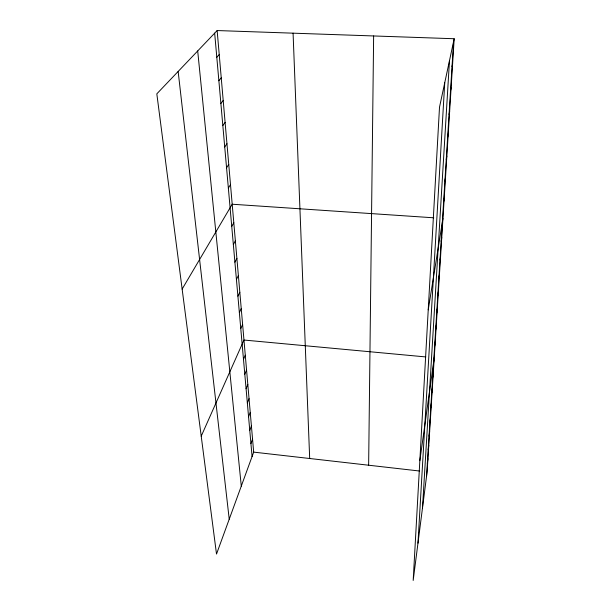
<?xml version="1.0" encoding="UTF-8"?>
<svg xmlns="http://www.w3.org/2000/svg" width="611" height="611" viewBox="0 0 611 611"><rect width="100%" height="100%" fill="white"/><g stroke="black" fill="none" stroke-linecap="round" stroke-linejoin="round"><path stroke-width="0.92" d="M368.639 465.223L373.634 35.957M417.97 543.187L444.732 82.821M422.484 507.985L449.482 60.665M426.516 476.542L453.583 41.525M454.179 38.737L427.12 471.883L413.181 580.45L439.508 107.162L454.179 38.737L217.142 30.55L156.821 93.842L216.508 554.078L253.68 452.125L217.142 30.55M427.341 463.382L427.937 458.754M429.037 436.139L429.64 431.572M428.174 449.917L428.777 445.32M429.915 422.033L430.518 417.496M430.808 407.583L431.419 403.084M431.733 392.781L432.336 388.329M432.672 377.621L433.283 373.214M419.849 460.686L434.253 357.718M434.635 346.147L435.246 341.839M435.651 329.803L436.262 325.548M436.689 313.031L437.308 308.845M437.766 295.823L438.377 291.707M438.858 278.165L439.477 274.11M439.989 260.019L440.6 256.047M441.15 241.383L441.761 237.488M428.235 309.838L442.952 218.425M443.601 201.935L444.22 198.224M444.907 181.039L445.518 177.434M446.244 159.517L446.855 156.026M447.619 137.353L448.23 133.977M449.047 114.501L449.65 111.255M450.513 90.932L451.117 87.831M452.025 66.622L452.621 63.674M250.93 443.563L252.557 439.194M249.762 430.32L251.411 425.982M248.562 416.771L250.243 412.463M247.34 402.909L249.044 398.639M246.088 388.726L247.814 384.502M244.805 374.215L246.561 370.022M243.491 359.352L245.278 355.212M201.218 436.193L243.965 340.037L425.798 356.931M240.765 328.542L242.62 324.502M239.359 312.565L241.238 308.586M237.908 296.198L239.825 292.272M236.426 279.41L238.374 275.546M234.907 262.188L236.885 258.4M233.341 244.522L235.365 240.803M231.737 226.398L233.799 222.755M182.139 289.102L232.195 204.227L433.718 217.799M228.354 188.081L230.492 184.614M226.566 167.819L228.751 164.458M224.726 146.984L226.948 143.722M222.832 125.538L225.1 122.399M220.876 103.465L223.198 100.441M218.868 80.728L221.243 77.834M216.798 57.297L219.219 54.547M253.68 452.125L419.642 471.028M178.152 71.456L229.224 519.19M197.697 50.957L241.284 486.127M214.667 33.147L252.076 456.524M293.074 33.17L309.685 458.502"/></g></svg>
